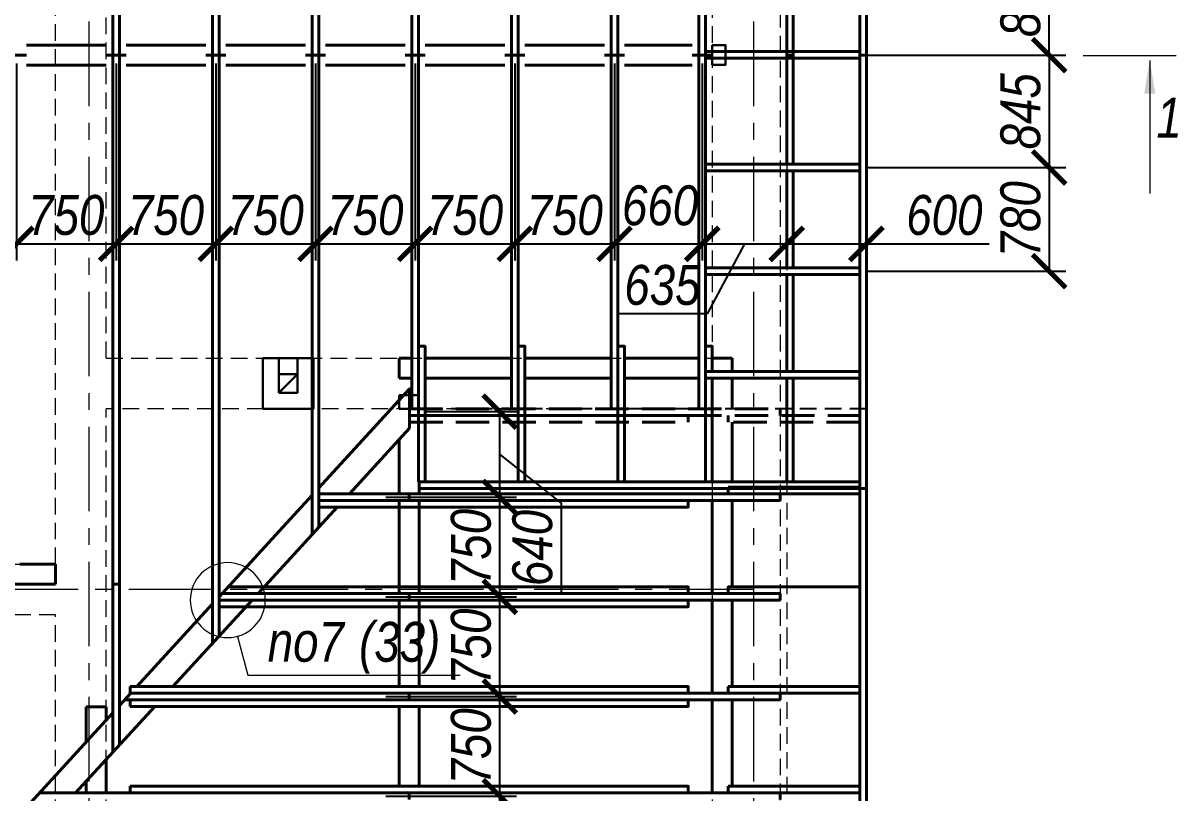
# Model space of a CAD drawing. Header units: millimetres. Extents: x 1582001 to 3303937, y 226471 to 491235.
# Drawn here: x 1766182 to 1774871, y 303317 to 309108 of the extents above; entities that cross this region are included whole.
import ezdxf

# ---------------------------------------------------------------- set-up
doc = ezdxf.new("R2010")
doc.units = ezdxf.units.MM
for name, pattern in [('CENTER', [50.8, 31.75, -6.35, 6.35, -6.35]), ('gost5', [7, 5, -2, 0]), ('HIDDEN', [0.375, 0.25, -0.125])]:
    doc.linetypes.add(name, pattern=pattern)
doc.layers.get('Defpoints').update_dxf_attribs({"color": 255, "lineweight": 30})
for name, color, linetype, lineweight in [('Кровля', 232, 'Continuous', 25), ('Оси', 251, 'CENTER', 9), ('Основная', 250, 'Continuous', 40), ('Перегородки', 202, 'Continuous', 30), ('Пунктир', 253, 'HIDDEN', 18), ('Размеры', 7, 'Continuous', 18), ('Стены', 244, 'Continuous', 30), ('Стены несущие', 7, 'Continuous', 40), ('Утеплитель', 145, 'Continuous', 9)]:
    doc.layers.add(name, color=color, linetype=linetype, lineweight=lineweight)
doc.styles.get("Standard").update_dxf_attribs({"font": 'ARIALNI.TTF', "height": 300})
doc.dimstyles.new('ISO-25', dxfattribs={"dimscale": 100, "dimtxt": 2.5, "dimasz": 2.5, "dimexe": 1.25, "dimexo": 0.625, "dimtad": 1, "dimdec": 0, "dimtxsty": 'Standard', "dimblk": 'ARCHTICK', "dimcen": 2.5, "dimadec": 0, "dimazin": 0, "dimtfac": 1, "dimtdec": 0, "dimtmove": 0, "dimatfit": 3, "dimfxl": 0, "dimarcsym": 0})

# ---------------------------------------------------------------- blocks, each defined once
blk = doc.blocks.new('_ArchTick')
at = {"color": 0, "linetype": 'ByBlock', "const_width": 0.15}
blk.add_lwpolyline([(-0.5, -0.5), (0.5, 0.5)], dxfattribs=at)
blk = doc.blocks.new('*D1686')
at = {"layer": 'Defpoints', "color": 0, "lineweight": -3, "ltscale": 100, "transparency": 16777216}
for p in [(1765382.3, 308867.4), (1766132.3, 308867.4), (1766132.3, 307447.4)]:
    blk.add_point(p, dxfattribs=at)
at = {"layer": 'Размеры', "color": 0, "lineweight": -2, "ltscale": 100, "transparency": 16777216}
for p, q in [((1765382.3, 308804.9), (1765382.3, 307322.4)), ((1766132.3, 308804.9), (1766132.3, 307322.4)), ((1765382.3, 307447.4), (1766132.3, 307447.4))]:
    blk.add_line(p, q, dxfattribs=at)
at = {"layer": 'Размеры', "color": 0, "lineweight": -2, "ltscale": 100, "transparency": 16777216, "xscale": 250, "yscale": 250, "zscale": 250, "rotation": 180}
blk.add_blockref('_ArchTick', (1765382.3, 307447.4), dxfattribs=at)
at = {"layer": 'Размеры', "color": 0, "lineweight": -2, "ltscale": 100, "transparency": 16777216, "xscale": 250, "yscale": 250, "zscale": 250}
blk.add_blockref('_ArchTick', (1766132.3, 307447.4), dxfattribs=at)
at = {"layer": 'Размеры', "color": 0, "ltscale": 100, "transparency": 16777216, "insert": (1765757.3, 307663.1), "char_height": 300, "attachment_point": 5}
blk.add_mtext('750', dxfattribs=at)
blk = doc.blocks.new('*D1687')
at = {"layer": 'Defpoints', "color": 0, "lineweight": -3, "ltscale": 100, "transparency": 16777216}
for p in [(1766132.3, 308867.4), (1766882.3, 308867.4), (1766882.3, 307447.4)]:
    blk.add_point(p, dxfattribs=at)
at = {"layer": 'Размеры', "color": 0, "lineweight": -2, "ltscale": 100, "transparency": 16777216}
for p, q in [((1766132.3, 308804.9), (1766132.3, 307322.4)), ((1766882.3, 308804.9), (1766882.3, 307322.4)), ((1766132.3, 307447.4), (1766882.3, 307447.4))]:
    blk.add_line(p, q, dxfattribs=at)
at = {"layer": 'Размеры', "color": 0, "lineweight": -2, "ltscale": 100, "transparency": 16777216, "xscale": 250, "yscale": 250, "zscale": 250, "rotation": 180}
blk.add_blockref('_ArchTick', (1766132.3, 307447.4), dxfattribs=at)
at = {"layer": 'Размеры', "color": 0, "lineweight": -2, "ltscale": 100, "transparency": 16777216, "xscale": 250, "yscale": 250, "zscale": 250}
blk.add_blockref('_ArchTick', (1766882.3, 307447.4), dxfattribs=at)
at = {"layer": 'Размеры', "color": 0, "ltscale": 100, "transparency": 16777216, "insert": (1766507.3, 307663.1), "char_height": 300, "attachment_point": 5}
blk.add_mtext('750', dxfattribs=at)
blk = doc.blocks.new('*D1688')
at = {"layer": 'Defpoints', "color": 0, "lineweight": -3, "ltscale": 100, "transparency": 16777216}
for p in [(1766882.3, 308867.4), (1767632.3, 308867.4), (1767632.3, 307447.4)]:
    blk.add_point(p, dxfattribs=at)
at = {"layer": 'Размеры', "color": 0, "lineweight": -2, "ltscale": 100, "transparency": 16777216}
for p, q in [((1766882.3, 308804.9), (1766882.3, 307322.4)), ((1767632.3, 308804.9), (1767632.3, 307322.4)), ((1766882.3, 307447.4), (1767632.3, 307447.4))]:
    blk.add_line(p, q, dxfattribs=at)
at = {"layer": 'Размеры', "color": 0, "lineweight": -2, "ltscale": 100, "transparency": 16777216, "xscale": 250, "yscale": 250, "zscale": 250, "rotation": 180}
blk.add_blockref('_ArchTick', (1766882.3, 307447.4), dxfattribs=at)
at = {"layer": 'Размеры', "color": 0, "lineweight": -2, "ltscale": 100, "transparency": 16777216, "xscale": 250, "yscale": 250, "zscale": 250}
blk.add_blockref('_ArchTick', (1767632.3, 307447.4), dxfattribs=at)
at = {"layer": 'Размеры', "color": 0, "ltscale": 100, "transparency": 16777216, "insert": (1767257.3, 307663.1), "char_height": 300, "attachment_point": 5}
blk.add_mtext('750', dxfattribs=at)
blk = doc.blocks.new('*D1689')
at = {"layer": 'Defpoints', "color": 0, "lineweight": -3, "ltscale": 100, "transparency": 16777216}
for p in [(1767632.3, 308867.4), (1768382.3, 308867.4), (1768382.3, 307447.4)]:
    blk.add_point(p, dxfattribs=at)
at = {"layer": 'Размеры', "color": 0, "lineweight": -2, "ltscale": 100, "transparency": 16777216}
for p, q in [((1767632.3, 308804.9), (1767632.3, 307322.4)), ((1768382.3, 308804.9), (1768382.3, 307322.4)), ((1767632.3, 307447.4), (1768382.3, 307447.4))]:
    blk.add_line(p, q, dxfattribs=at)
at = {"layer": 'Размеры', "color": 0, "lineweight": -2, "ltscale": 100, "transparency": 16777216, "xscale": 250, "yscale": 250, "zscale": 250, "rotation": 180}
blk.add_blockref('_ArchTick', (1767632.3, 307447.4), dxfattribs=at)
at = {"layer": 'Размеры', "color": 0, "lineweight": -2, "ltscale": 100, "transparency": 16777216, "xscale": 250, "yscale": 250, "zscale": 250}
blk.add_blockref('_ArchTick', (1768382.3, 307447.4), dxfattribs=at)
at = {"layer": 'Размеры', "color": 0, "ltscale": 100, "transparency": 16777216, "insert": (1768007.3, 307663.1), "char_height": 300, "attachment_point": 5}
blk.add_mtext('750', dxfattribs=at)
blk = doc.blocks.new('*D1690')
at = {"layer": 'Defpoints', "color": 0, "lineweight": -3, "ltscale": 100, "transparency": 16777216}
for p in [(1768382.3, 308867.4), (1769132.3, 308867.4), (1769132.3, 307447.4)]:
    blk.add_point(p, dxfattribs=at)
at = {"layer": 'Размеры', "color": 0, "lineweight": -2, "ltscale": 100, "transparency": 16777216}
for p, q in [((1768382.3, 308804.9), (1768382.3, 307322.4)), ((1769132.3, 308804.9), (1769132.3, 307322.4)), ((1768382.3, 307447.4), (1769132.3, 307447.4))]:
    blk.add_line(p, q, dxfattribs=at)
at = {"layer": 'Размеры', "color": 0, "lineweight": -2, "ltscale": 100, "transparency": 16777216, "xscale": 250, "yscale": 250, "zscale": 250, "rotation": 180}
blk.add_blockref('_ArchTick', (1768382.3, 307447.4), dxfattribs=at)
at = {"layer": 'Размеры', "color": 0, "lineweight": -2, "ltscale": 100, "transparency": 16777216, "xscale": 250, "yscale": 250, "zscale": 250}
blk.add_blockref('_ArchTick', (1769132.3, 307447.4), dxfattribs=at)
at = {"layer": 'Размеры', "color": 0, "ltscale": 100, "transparency": 16777216, "insert": (1768757.3, 307663.1), "char_height": 300, "attachment_point": 5}
blk.add_mtext('750', dxfattribs=at)
blk = doc.blocks.new('*D1691')
at = {"layer": 'Defpoints', "color": 0, "lineweight": -3, "ltscale": 100, "transparency": 16777216}
for p in [(1769132.3, 308867.4), (1769882.3, 308867.4), (1769882.3, 307447.4)]:
    blk.add_point(p, dxfattribs=at)
at = {"layer": 'Размеры', "color": 0, "lineweight": -2, "ltscale": 100, "transparency": 16777216}
for p, q in [((1769132.3, 308804.9), (1769132.3, 307322.4)), ((1769882.3, 308804.9), (1769882.3, 307322.4)), ((1769132.3, 307447.4), (1769882.3, 307447.4))]:
    blk.add_line(p, q, dxfattribs=at)
at = {"layer": 'Размеры', "color": 0, "lineweight": -2, "ltscale": 100, "transparency": 16777216, "xscale": 250, "yscale": 250, "zscale": 250, "rotation": 180}
blk.add_blockref('_ArchTick', (1769132.3, 307447.4), dxfattribs=at)
at = {"layer": 'Размеры', "color": 0, "lineweight": -2, "ltscale": 100, "transparency": 16777216, "xscale": 250, "yscale": 250, "zscale": 250}
blk.add_blockref('_ArchTick', (1769882.3, 307447.4), dxfattribs=at)
at = {"layer": 'Размеры', "color": 0, "ltscale": 100, "transparency": 16777216, "insert": (1769507.3, 307663.1), "char_height": 300, "attachment_point": 5}
blk.add_mtext('750', dxfattribs=at)
blk = doc.blocks.new('*D1692')
at = {"layer": 'Defpoints', "color": 0, "lineweight": -3, "ltscale": 100, "transparency": 16777216}
for p in [(1769882.3, 308867.4), (1770632.3, 308867.4), (1770632.3, 307447.4)]:
    blk.add_point(p, dxfattribs=at)
at = {"layer": 'Размеры', "color": 0, "lineweight": -2, "ltscale": 100, "transparency": 16777216}
for p, q in [((1769882.3, 308804.9), (1769882.3, 307322.4)), ((1770632.3, 308804.9), (1770632.3, 307322.4)), ((1769882.3, 307447.4), (1770632.3, 307447.4))]:
    blk.add_line(p, q, dxfattribs=at)
at = {"layer": 'Размеры', "color": 0, "lineweight": -2, "ltscale": 100, "transparency": 16777216, "xscale": 250, "yscale": 250, "zscale": 250, "rotation": 180}
blk.add_blockref('_ArchTick', (1769882.3, 307447.4), dxfattribs=at)
at = {"layer": 'Размеры', "color": 0, "lineweight": -2, "ltscale": 100, "transparency": 16777216, "xscale": 250, "yscale": 250, "zscale": 250}
blk.add_blockref('_ArchTick', (1770632.3, 307447.4), dxfattribs=at)
at = {"layer": 'Размеры', "color": 0, "ltscale": 100, "transparency": 16777216, "insert": (1770257.3, 307663.1), "char_height": 300, "attachment_point": 5}
blk.add_mtext('750', dxfattribs=at)
blk = doc.blocks.new('*D1693')
at = {"layer": 'Defpoints', "color": 0, "lineweight": -3, "ltscale": 100, "transparency": 16777216}
for p in [(1770632.3, 308867.4), (1771292.3, 308867.4), (1771292.3, 307447.4)]:
    blk.add_point(p, dxfattribs=at)
at = {"layer": 'Размеры', "color": 0, "lineweight": -2, "ltscale": 100, "transparency": 16777216}
for p, q in [((1770632.3, 308804.9), (1770632.3, 307322.4)), ((1771292.3, 308804.9), (1771292.3, 307322.4)), ((1770632.3, 307447.4), (1771292.3, 307447.4))]:
    blk.add_line(p, q, dxfattribs=at)
at = {"layer": 'Размеры', "color": 0, "lineweight": -2, "ltscale": 100, "transparency": 16777216, "xscale": 250, "yscale": 250, "zscale": 250, "rotation": 180}
blk.add_blockref('_ArchTick', (1770632.3, 307447.4), dxfattribs=at)
at = {"layer": 'Размеры', "color": 0, "lineweight": -2, "ltscale": 100, "transparency": 16777216, "xscale": 250, "yscale": 250, "zscale": 250}
blk.add_blockref('_ArchTick', (1771292.3, 307447.4), dxfattribs=at)
at = {"layer": 'Размеры', "color": 0, "ltscale": 100, "transparency": 16777216, "insert": (1770974.9, 307735.3), "char_height": 300, "attachment_point": 5}
blk.add_mtext('660', dxfattribs=at)
blk = doc.blocks.new('*D1705')
at = {"layer": 'Defpoints', "color": 0, "lineweight": -3, "ltscale": 100, "transparency": 16777216}
for p in [(1768847.8, 303292.4), (1769768.7, 303292.4), (1768847.8, 302542.4)]:
    blk.add_point(p, dxfattribs=at)
at = {"layer": 'Размеры', "color": 0, "lineweight": -2, "ltscale": 100, "transparency": 16777216}
for p, q in [((1768910.3, 303292.4), (1769893.7, 303292.4)), ((1769768.7, 302542.4), (1769768.7, 303292.4)), ((1768910.3, 302542.4), (1769893.7, 302542.4))]:
    blk.add_line(p, q, dxfattribs=at)
at = {"layer": 'Размеры', "color": 0, "lineweight": -2, "ltscale": 100, "transparency": 16777216, "xscale": 250, "yscale": 250, "zscale": 250}
for p, rotation in [((1769768.7, 303292.4), 90), ((1769768.7, 302542.4), 270)]:
    blk.add_blockref('_ArchTick', p, dxfattribs=dict(at, rotation=rotation))
at = {"layer": 'Размеры', "color": 0, "ltscale": 100, "transparency": 16777216, "insert": (1769553, 302917.4), "char_height": 300, "attachment_point": 5, "rotation": 90}
blk.add_mtext('750', dxfattribs=at)
blk = doc.blocks.new('*D1706')
at = {"layer": 'Defpoints', "color": 0, "lineweight": -3, "ltscale": 100, "transparency": 16777216}
for p in [(1768847.8, 304042.4), (1769768.7, 304042.4), (1768847.8, 303292.4)]:
    blk.add_point(p, dxfattribs=at)
at = {"layer": 'Размеры', "color": 0, "lineweight": -2, "ltscale": 100, "transparency": 16777216}
for p, q in [((1768910.3, 304042.4), (1769893.7, 304042.4)), ((1769768.7, 303292.4), (1769768.7, 304042.4)), ((1768910.3, 303292.4), (1769893.7, 303292.4))]:
    blk.add_line(p, q, dxfattribs=at)
at = {"layer": 'Размеры', "color": 0, "lineweight": -2, "ltscale": 100, "transparency": 16777216, "xscale": 250, "yscale": 250, "zscale": 250}
for p, rotation in [((1769768.7, 304042.4), 90), ((1769768.7, 303292.4), 270)]:
    blk.add_blockref('_ArchTick', p, dxfattribs=dict(at, rotation=rotation))
at = {"layer": 'Размеры', "color": 0, "ltscale": 100, "transparency": 16777216, "insert": (1769553, 303667.4), "char_height": 300, "attachment_point": 5, "rotation": 90}
blk.add_mtext('750', dxfattribs=at)
blk = doc.blocks.new('*D1707')
at = {"layer": 'Defpoints', "color": 0, "lineweight": -3, "ltscale": 100, "transparency": 16777216}
for p in [(1768847.8, 304792.4), (1769768.7, 304792.4), (1768847.8, 304042.4)]:
    blk.add_point(p, dxfattribs=at)
at = {"layer": 'Размеры', "color": 0, "lineweight": -2, "ltscale": 100, "transparency": 16777216}
for p, q in [((1768910.3, 304792.4), (1769893.7, 304792.4)), ((1769768.7, 304042.4), (1769768.7, 304792.4)), ((1768910.3, 304042.4), (1769893.7, 304042.4))]:
    blk.add_line(p, q, dxfattribs=at)
at = {"layer": 'Размеры', "color": 0, "lineweight": -2, "ltscale": 100, "transparency": 16777216, "xscale": 250, "yscale": 250, "zscale": 250}
for p, rotation in [((1769768.7, 304792.4), 90), ((1769768.7, 304042.4), 270)]:
    blk.add_blockref('_ArchTick', p, dxfattribs=dict(at, rotation=rotation))
at = {"layer": 'Размеры', "color": 0, "ltscale": 100, "transparency": 16777216, "insert": (1769553, 304417.4), "char_height": 300, "attachment_point": 5, "rotation": 90}
blk.add_mtext('750', dxfattribs=at)
blk = doc.blocks.new('*D1708')
at = {"layer": 'Defpoints', "color": 0, "lineweight": -3, "ltscale": 100, "transparency": 16777216}
for p in [(1768847.8, 305542.4), (1769768.7, 305542.4), (1768847.8, 304792.4)]:
    blk.add_point(p, dxfattribs=at)
at = {"layer": 'Размеры', "color": 0, "lineweight": -2, "ltscale": 100, "transparency": 16777216}
for p, q in [((1768910.3, 305542.4), (1769893.7, 305542.4)), ((1769768.7, 304792.4), (1769768.7, 305542.4)), ((1768910.3, 304792.4), (1769893.7, 304792.4))]:
    blk.add_line(p, q, dxfattribs=at)
at = {"layer": 'Размеры', "color": 0, "lineweight": -2, "ltscale": 100, "transparency": 16777216, "xscale": 250, "yscale": 250, "zscale": 250}
for p, rotation in [((1769768.7, 305542.4), 90), ((1769768.7, 304792.4), 270)]:
    blk.add_blockref('_ArchTick', p, dxfattribs=dict(at, rotation=rotation))
at = {"layer": 'Размеры', "color": 0, "ltscale": 100, "transparency": 16777216, "insert": (1769553, 305167.4), "char_height": 300, "attachment_point": 5, "rotation": 90}
blk.add_mtext('750', dxfattribs=at)
blk = doc.blocks.new('*D1709')
at = {"layer": 'Defpoints', "color": 0, "lineweight": -3, "ltscale": 100, "transparency": 16777216}
for p in [(1769157.3, 306185.3), (1769768.7, 306185.3), (1768847.8, 305542.4)]:
    blk.add_point(p, dxfattribs=at)
at = {"layer": 'Размеры', "color": 0, "lineweight": -2, "ltscale": 100, "transparency": 16777216}
for p, q in [((1769219.8, 306185.3), (1769893.7, 306185.3)), ((1769768.7, 305542.4), (1769768.7, 306185.3)), ((1769768.7, 305863.9), (1770231.3, 305496.1)), ((1768910.3, 305542.4), (1769893.7, 305542.4)), ((1770231.3, 305496.1), (1770231.3, 304823))]:
    blk.add_line(p, q, dxfattribs=at)
at = {"layer": 'Размеры', "color": 0, "lineweight": -2, "ltscale": 100, "transparency": 16777216, "xscale": 250, "yscale": 250, "zscale": 250}
for p, rotation in [((1769768.7, 306185.3), 90), ((1769768.7, 305542.4), 270)]:
    blk.add_blockref('_ArchTick', p, dxfattribs=dict(at, rotation=rotation))
at = {"layer": 'Размеры', "color": 0, "ltscale": 100, "transparency": 16777216, "insert": (1770015.6, 305159.5), "char_height": 300, "attachment_point": 5, "rotation": 90}
blk.add_mtext('640', dxfattribs=at)
blk = doc.blocks.new('*D1716')
at = {"layer": 'Defpoints', "color": 0, "lineweight": -3, "ltscale": 100, "transparency": 16777216}
for p in [(1771292.3, 307932.1), (1771927.3, 307932.1), (1771927.3, 307447.4)]:
    blk.add_point(p, dxfattribs=at)
at = {"layer": 'Размеры', "color": 0, "lineweight": -2, "ltscale": 100, "transparency": 16777216}
for p, q in [((1771292.3, 307869.6), (1771292.3, 307322.4)), ((1771927.3, 307869.6), (1771927.3, 307322.4)), ((1771292.3, 307447.4), (1771927.3, 307447.4)), ((1771609.8, 307447.4), (1771329.8, 306921.2)), ((1771329.8, 306921.2), (1770654.6, 306921.2))]:
    blk.add_line(p, q, dxfattribs=at)
at = {"layer": 'Размеры', "color": 0, "lineweight": -2, "ltscale": 100, "transparency": 16777216, "xscale": 250, "yscale": 250, "zscale": 250, "rotation": 180}
blk.add_blockref('_ArchTick', (1771292.3, 307447.4), dxfattribs=at)
at = {"layer": 'Размеры', "color": 0, "lineweight": -2, "ltscale": 100, "transparency": 16777216, "xscale": 250, "yscale": 250, "zscale": 250}
blk.add_blockref('_ArchTick', (1771927.3, 307447.4), dxfattribs=at)
at = {"layer": 'Размеры', "color": 0, "ltscale": 100, "transparency": 16777216, "insert": (1770992.2, 307136.8), "char_height": 300, "attachment_point": 5}
blk.add_mtext('635', dxfattribs=at)
blk = doc.blocks.new('*D1717')
at = {"layer": 'Defpoints', "color": 0, "lineweight": -3, "ltscale": 100, "transparency": 16777216}
for p in [(1771927.3, 307762.4), (1772527.3, 307762.4), (1772527.3, 307447.4)]:
    blk.add_point(p, dxfattribs=at)
at = {"layer": 'Размеры', "color": 0, "lineweight": -2, "ltscale": 100, "transparency": 16777216}
for p, q in [((1771927.3, 307699.9), (1771927.3, 307322.4)), ((1772527.3, 307699.9), (1772527.3, 307322.4)), ((1771927.3, 307447.4), (1772527.3, 307447.4)), ((1772527.3, 307447.4), (1773450.4, 307447.4))]:
    blk.add_line(p, q, dxfattribs=at)
at = {"layer": 'Размеры', "color": 0, "lineweight": -2, "ltscale": 100, "transparency": 16777216, "xscale": 250, "yscale": 250, "zscale": 250, "rotation": 180}
blk.add_blockref('_ArchTick', (1771927.3, 307447.4), dxfattribs=at)
at = {"layer": 'Размеры', "color": 0, "lineweight": -2, "ltscale": 100, "transparency": 16777216, "xscale": 250, "yscale": 250, "zscale": 250}
blk.add_blockref('_ArchTick', (1772527.3, 307447.4), dxfattribs=at)
at = {"layer": 'Размеры', "color": 0, "ltscale": 100, "transparency": 16777216, "insert": (1773113.9, 307663.1), "char_height": 300, "attachment_point": 5}
blk.add_mtext('600', dxfattribs=at)
blk = doc.blocks.new('*D1720')
at = {"layer": 'Defpoints', "color": 0, "lineweight": -3, "ltscale": 100, "transparency": 16777216}
for p in [(1772477.3, 309712.4), (1773902.9, 309712.4), (1772477.3, 308867.4)]:
    blk.add_point(p, dxfattribs=at)
at = {"layer": 'Размеры', "color": 0, "lineweight": -2, "ltscale": 100, "transparency": 16777216}
for p, q in [((1772539.8, 309712.4), (1774027.9, 309712.4)), ((1773902.9, 308867.4), (1773902.9, 309712.4)), ((1772539.8, 308867.4), (1774027.9, 308867.4))]:
    blk.add_line(p, q, dxfattribs=at)
at = {"layer": 'Размеры', "color": 0, "lineweight": -2, "ltscale": 100, "transparency": 16777216, "xscale": 250, "yscale": 250, "zscale": 250}
for p, rotation in [((1773902.9, 309712.4), 90), ((1773902.9, 308867.4), 270)]:
    blk.add_blockref('_ArchTick', p, dxfattribs=dict(at, rotation=rotation))
at = {"layer": 'Размеры', "color": 0, "ltscale": 100, "transparency": 16777216, "insert": (1773687.3, 309289.9), "char_height": 300, "attachment_point": 5, "rotation": 90}
blk.add_mtext('845', dxfattribs=at)
blk = doc.blocks.new('*D1723')
at = {"layer": 'Defpoints', "color": 0, "lineweight": -3, "ltscale": 100, "transparency": 16777216}
for p in [(1772477.3, 308867.4), (1772477.3, 308022.4), (1773902.9, 308022.4)]:
    blk.add_point(p, dxfattribs=at)
at = {"layer": 'Размеры', "color": 0, "lineweight": -2, "ltscale": 100, "transparency": 16777216}
for p, q in [((1772539.8, 308867.4), (1774027.9, 308867.4)), ((1773902.9, 308867.4), (1773902.9, 308022.4)), ((1772539.8, 308022.4), (1774027.9, 308022.4))]:
    blk.add_line(p, q, dxfattribs=at)
at = {"layer": 'Размеры', "color": 0, "lineweight": -2, "ltscale": 100, "transparency": 16777216, "xscale": 250, "yscale": 250, "zscale": 250}
for p, rotation in [((1773902.9, 308867.4), 90), ((1773902.9, 308022.4), 270)]:
    blk.add_blockref('_ArchTick', p, dxfattribs=dict(at, rotation=rotation))
at = {"layer": 'Размеры', "color": 0, "ltscale": 100, "transparency": 16777216, "insert": (1773687.3, 308444.9), "char_height": 300, "attachment_point": 5, "rotation": 90}
blk.add_mtext('845', dxfattribs=at)
blk = doc.blocks.new('*D1724')
at = {"layer": 'Defpoints', "color": 0, "lineweight": -3, "ltscale": 100, "transparency": 16777216}
for p in [(1772477.3, 308022.4), (1772477.3, 307242.4), (1773902.9, 307242.4)]:
    blk.add_point(p, dxfattribs=at)
at = {"layer": 'Размеры', "color": 0, "lineweight": -2, "ltscale": 100, "transparency": 16777216}
for p, q in [((1772539.8, 308022.4), (1774027.9, 308022.4)), ((1773902.9, 308022.4), (1773902.9, 307242.4)), ((1772539.8, 307242.4), (1774027.9, 307242.4))]:
    blk.add_line(p, q, dxfattribs=at)
at = {"layer": 'Размеры', "color": 0, "lineweight": -2, "ltscale": 100, "transparency": 16777216, "xscale": 250, "yscale": 250, "zscale": 250}
for p, rotation in [((1773902.9, 308022.4), 90), ((1773902.9, 307242.4), 270)]:
    blk.add_blockref('_ArchTick', p, dxfattribs=dict(at, rotation=rotation))
at = {"layer": 'Размеры', "color": 0, "ltscale": 100, "transparency": 16777216, "insert": (1773687.3, 307632.4), "char_height": 300, "attachment_point": 5, "rotation": 90}
blk.add_mtext('780', dxfattribs=at)

msp = doc.modelspace()

# ---------------------------------------------------------------- linework, layer by layer
at = {"layer": 'Кровля'}
msp.add_line((1772527.3, 305307.4), (1772527.3, 308867.4), dxfattribs=at)
at = {"layer": 'Кровля', "linetype": 'HIDDEN', "ltscale": 500}
msp.add_line((1772527.3, 306207.4), (1769087.3, 306207.4), dxfattribs=at)
at = {"layer": 'Оси', "ltscale": 20}
for p, q in [((1766677.3, 317247.4), (1766677.3, 295441.3)), ((1771677.3, 317247.4), (1771677.3, 295441.3)), ((1771677.3, 307447.4), (1752807.3, 307447.4)), ((1771677.3, 304847.4), (1752807.3, 304847.4))]:
    msp.add_line(p, q, dxfattribs=at)
at = {"layer": 'Основная', "ltscale": 2.5}
for p, q in [((1766207.3, 308942.4), (1766807.3, 308942.4)), ((1766957.3, 308942.4), (1767557.3, 308942.4)), ((1767707.3, 308942.4), (1768307.3, 308942.4)), ((1768457.3, 308942.4), (1769057.3, 308942.4)), ((1769207.3, 308942.4), (1769807.3, 308942.4)), ((1769957.3, 308942.4), (1770557.3, 308942.4)), ((1770707.3, 308942.4), (1771217.3, 308942.4)), ((1766207.3, 308792.4), (1766807.3, 308792.4)), ((1766957.3, 308792.4), (1767557.3, 308792.4)), ((1767707.3, 308792.4), (1768307.3, 308792.4)), ((1768457.3, 308792.4), (1769057.3, 308792.4)), ((1769207.3, 308792.4), (1769807.3, 308792.4)), ((1769957.3, 308792.4), (1770557.3, 308792.4)), ((1770707.3, 308792.4), (1771217.3, 308792.4)), ((1771877.3, 306207.4), (1771877.3, 306157.4)), ((1772527.3, 306157.4), (1772527.3, 306107.4)), ((1772527.3, 306157.4), (1772527.3, 306107.4)), ((1772527.3, 306157.4), (1772527.3, 306107.4)), ((1769087.3, 305567.4), (1769087.3, 305517.4)), ((1769087.3, 304817.4), (1769087.3, 304767.4)), ((1771187.3, 304067.4), (1771187.3, 304117.4)), ((1769087.3, 304067.4), (1769087.3, 304017.4)), ((1771187.3, 304017.4), (1771187.3, 303967.4)), ((1769087.3, 303317.4), (1769087.3, 303267.4)), ((1771187.3, 303317.4), (1771187.3, 303367.4))]:
    msp.add_line(p, q, dxfattribs=at)
for points in [[(1765559.3, 318287.4), (1772527.3, 318287.4), (1772527.3, 298307.4), (1758237.3, 298307.4), (1758237.3, 312177.4), (1772527.3, 312177.4), (1772527.3, 305607.4), (1769162.3, 305607.4)], [(1768407.3, 305467.4), (1771187.3, 305467.4), (1771187.3, 305517.4), (1768407.3, 305517.4)], [(1767725.3, 304867.4), (1771187.3, 304867.4), (1771187.3, 304817.4), (1767679.5, 304817.4)], [(1771487.2, 304817.4), (1771487.2, 304867.4), (1772477.3, 304867.4), (1772477.3, 304817.4)], [(1767657.3, 304717.4), (1771187.3, 304717.4), (1771187.3, 304767.4), (1767657.3, 304767.4)]]:
    msp.add_lwpolyline(points, dxfattribs=at)
for points in [[(1771487.2, 305617.4), (1772477.3, 305617.4), (1772477.3, 305567.4), (1771487.2, 305567.4)], [(1766987.3, 304117.4), (1771187.3, 304117.4), (1771187.3, 304067.4), (1766987.3, 304067.4)], [(1771487.2, 304117.4), (1772477.3, 304117.4), (1772477.3, 304067.4), (1771487.2, 304067.4)], [(1766987.3, 303967.4), (1771187.3, 303967.4), (1771187.3, 304017.4), (1766987.3, 304017.4)], [(1766987.3, 303367.4), (1771187.3, 303367.4), (1771187.3, 303317.4), (1766987.3, 303317.4)], [(1771487.2, 303367.4), (1772477.3, 303367.4), (1772477.3, 303317.4), (1771487.2, 303317.4)]]:
    msp.add_lwpolyline(points, close=True, dxfattribs=at)
at = {"layer": 'Перегородки'}
for p, q in [((1768107.3, 306467.4), (1768107.3, 306587.4)), ((1768247.3, 306467.4), (1768247.3, 306587.4)), ((1768247.3, 306467.4), (1768107.3, 306327.4)), ((1768107.3, 306467.4), (1768247.3, 306467.4)), ((1768107.3, 306327.4), (1768107.3, 306467.4)), ((1768247.3, 306467.4), (1768247.3, 306327.4)), ((1768247.3, 306327.4), (1768107.3, 306327.4))]:
    msp.add_line(p, q, dxfattribs=at)
msp.add_lwpolyline([(1767987.3, 306207.4), (1768367.3, 306207.4), (1768367.3, 306587.4), (1767987.3, 306587.4)], close=True, dxfattribs=at)
at = {"layer": 'Пунктир', "ltscale": 500}
for p, q in [((1766427.3, 305037.4), (1766427.3, 311147.4)), ((1766807.3, 306587.4), (1766807.3, 311147.4)), ((1766807.3, 306587.4), (1771367.3, 306587.4)), ((1771367.3, 306207.7), (1766807.3, 306207.7)), ((1766807.3, 301267.4), (1766807.3, 306207.7)), ((1756927.3, 305037.4), (1766427.3, 305037.4)), ((1766427.3, 304657.7), (1756927.3, 304657.7)), ((1766427.3, 301267.4), (1766427.3, 304657.7))]:
    msp.add_line(p, q, dxfattribs=at)
for points in [[(1758887.3, 314637.4), (1764857.3, 314637.4), (1764857.3, 313347.4), (1766297.3, 313347.4), (1766297.3, 317637.4), (1771877.3, 317637.4), (1771877.3, 298957.4), (1766297.3, 298957.4), (1766297.3, 300757.4), (1756417.3, 300757.4), (1756417.3, 307647.4), (1758887.3, 307647.4), (1758887.3, 314637.4)], [(1771367.3, 311147.4), (1771367.3, 306587.4)], [(1771367.3, 306207.7), (1771367.3, 304067.4)], [(1771367.3, 304017.4), (1771367.3, 299467.4), (1766807.3, 299467.4), (1766807.3, 301267.4), (1756927.3, 301267.4), (1756927.3, 304657.7)]]:
    msp.add_lwpolyline(points, dxfattribs=at)
at = {"layer": 'Размеры', "linetype": 'Continuous', "ltscale": 100}
for p, q in [((1774858.8, 308861.8), (1774158.8, 308861.8)), ((1774658.8, 308826.8), (1774658.8, 307826.8))]:
    msp.add_line(p, q, dxfattribs=at)
at = {"layer": 'Размеры', "ltscale": 100}
for p, q in [((1767795, 304495), (1767872.9, 304204.2)), ((1767872.9, 304204.2), (1769471, 304204.2))]:
    msp.add_line(p, q, dxfattribs=at)
for start, end in [(0, 180), (180, 0)]:
    msp.add_arc((1767722, 304767.4), 282, start, end, dxfattribs=at)
at = {"layer": 'Размеры', "linetype": 'Continuous', "ltscale": 100}
msp.add_solid([(1774658.8, 308826.8), (1774700.7, 308576.5), (1774616.9, 308576.5)], dxfattribs=at)
at = {"layer": 'Стены', "color": 6, "ltscale": 100}
for points in [[(1771367.3, 308942.4), (1771468.2, 308942.4), (1771468.2, 308795.1), (1771367.3, 308795.1)], [(1769012.3, 306207.7), (1769012.3, 306308.6), (1769159.6, 306308.6), (1769159.6, 306207.7)]]:
    msp.add_lwpolyline(points, close=True, dxfattribs=at)
at = {"layer": 'Стены несущие', "ltscale": 100}
for p, q in [((1766857.3, 303622.9), (1766857.3, 311527.4)), ((1766907.3, 303677.5), (1766907.3, 311527.4)), ((1767607.3, 304442.3), (1767607.3, 311527.4)), ((1767657.3, 304496.9), (1767657.3, 311527.4)), ((1768357.3, 305261.7), (1768357.3, 311527.4)), ((1768407.3, 305316.3), (1768407.3, 311527.4)), ((1769107.3, 306207.4), (1769107.3, 311527.4)), ((1769157.3, 306207.4), (1769157.3, 311527.4)), ((1769857.3, 306207.4), (1769857.3, 311527.4)), ((1769907.3, 306207.4), (1769907.3, 311527.4)), ((1770607.3, 306207.4), (1770607.3, 311527.4)), ((1770657.3, 306207.4), (1770657.3, 311527.4)), ((1771267.3, 306207.4), (1771267.3, 311527.4)), ((1771317.3, 306207.4), (1771317.3, 311527.4)), ((1766057.3, 308867.4), (1766207.3, 308867.4)), ((1766807.3, 308867.4), (1766957.3, 308867.4)), ((1767557.3, 308867.4), (1767707.3, 308867.4)), ((1768307.3, 308867.4), (1768457.3, 308867.4)), ((1769057.3, 308867.4), (1769207.3, 308867.4)), ((1769807.3, 308867.4), (1769957.3, 308867.4)), ((1770557.3, 308867.4), (1770707.3, 308867.4)), ((1771217.3, 308867.4), (1771367.3, 308867.4)), ((1771927.3, 308867.4), (1771977.3, 308867.4)), ((1772477.3, 308867.4), (1772527.3, 308867.4)), ((1768407.3, 305612.6), (1769089.2, 306357.6)), ((1769089.2, 306357.6), (1769107.3, 306357.5)), ((1769089.2, 306357.6), (1769089.2, 306061.3)), ((1769157.3, 306357.4), (1769162.3, 306357.4)), ((1768637.1, 305567.4), (1769089.2, 306061.3)), ((1769012.3, 305977.3), (1769012.3, 305567.4)), ((1769162.3, 305657.4), (1769162.3, 305567.4)), ((1768082.3, 305257.4), (1768357.3, 305557.9)), ((1768407.3, 305567.4), (1771877.3, 305567.4)), ((1768407.3, 305517.4), (1771877.3, 305517.4)), ((1769012.3, 305567.4), (1769012.3, 305567.4)), ((1769012.3, 305517.4), (1769012.3, 304817.4)), ((1769012.3, 305517.4), (1769012.3, 305517.4)), ((1769162.3, 305567.4), (1769162.3, 305567.4)), ((1769162.3, 305517.4), (1769162.3, 304817.4)), ((1769162.3, 305517.4), (1769162.3, 305517.4)), ((1771877.3, 305567.4), (1771877.3, 305517.4)), ((1767950.7, 304817.4), (1768545.6, 305467.4)), ((1767657.3, 304793.1), (1768082.3, 305257.4)), ((1766857.3, 304887.4), (1766907.3, 304887.4)), ((1767679.6, 304817.4), (1771877.3, 304817.4)), ((1769012.3, 304817.4), (1769012.3, 304817.4)), ((1769162.3, 304817.4), (1769162.3, 304817.4)), ((1771877.3, 304817.4), (1771877.3, 304767.4)), ((1767038.9, 304117.4), (1767607.3, 304738.5)), ((1767310, 304117.4), (1767904.9, 304767.4)), ((1767657.3, 304767.4), (1771877.3, 304767.4)), ((1769012.3, 304767.4), (1769012.3, 304117.4)), ((1769012.3, 304767.4), (1769012.3, 304767.4)), ((1769162.3, 304767.4), (1769162.3, 304117.4)), ((1769162.3, 304767.4), (1769162.3, 304767.4)), ((1766907.3, 303973.7), (1766993.1, 304067.4)), ((1766947.3, 304017.4), (1771877.3, 304017.4)), ((1766993.1, 304067.4), (1771877.3, 304067.4)), ((1769012.3, 304067.4), (1769012.3, 304067.4)), ((1769012.3, 304017.4), (1769012.3, 304017.4)), ((1769162.3, 304067.4), (1769162.3, 304067.4)), ((1769162.3, 304017.4), (1769162.3, 304017.4)), ((1771877.3, 304067.4), (1771877.3, 304017.4)), ((1766577.8, 303317.4), (1767172.7, 303967.4)), ((1769012.3, 303967.4), (1769012.3, 303367.4)), ((1769162.3, 303967.4), (1769162.3, 303367.4)), ((1765357.3, 302280.2), (1766857.3, 303919.1)), ((1766306.6, 303317.4), (1771877.3, 303317.4)), ((1769012.3, 303317.4), (1769012.3, 303317.4)), ((1769012.3, 303317.4), (1769012.3, 303317.4)), ((1769162.3, 303317.4), (1769162.3, 303317.4)), ((1769162.3, 303317.4), (1769162.3, 303317.4)), ((1771877.3, 303317.4), (1771877.3, 303267.4))]:
    msp.add_line(p, q, dxfattribs=at)
at = {"layer": 'Стены несущие', "color": 5, "ltscale": 100}
for p, q in [((1769012.3, 306587.4), (1769107.3, 306587.4)), ((1769012.3, 306437.4), (1769012.3, 306587.4)), ((1769207.3, 306587.4), (1769857.3, 306587.4)), ((1769957.3, 306587.4), (1770607.3, 306587.4)), ((1770707.3, 306587.4), (1771267.3, 306587.4)), ((1771367.3, 306587.4), (1771517.3, 306587.4)), ((1771367.3, 306587.4), (1771367.3, 306487.4)), ((1771517.3, 306487.4), (1771517.3, 306587.4)), ((1769012.3, 306437.4), (1769107.3, 306437.4)), ((1769207.3, 306437.4), (1769857.3, 306437.4)), ((1769957.3, 306437.4), (1770607.3, 306437.4)), ((1770707.3, 306437.4), (1771267.3, 306437.4)), ((1771317.3, 306437.4), (1771367.3, 306437.4)), ((1771367.3, 306207.4), (1771367.3, 306437.4)), ((1771517.3, 306207.4), (1771517.3, 306437.4)), ((1771367.3, 305657.4), (1771367.3, 306157.4)), ((1771517.3, 305657.4), (1771517.3, 306107.4)), ((1771367.3, 304817.4), (1771367.3, 305517.4)), ((1771517.3, 304867.4), (1771517.3, 305517.4)), ((1766157.3, 305037.4), (1766427.3, 305037.4)), ((1766427.3, 304887.4), (1766427.3, 305037.4)), ((1760792.3, 304887.4), (1766427.3, 304887.4)), ((1771367.3, 304067.4), (1771367.3, 304767.4)), ((1771517.3, 304117.4), (1771517.3, 304767.4)), ((1771367.3, 303317.4), (1771367.3, 304017.4)), ((1771517.3, 303367.4), (1771517.3, 304017.4)), ((1766657.3, 303700.6), (1766657.3, 303964.5)), ((1766657.3, 303964.5), (1766807.3, 303964.5)), ((1766807.3, 303864.5), (1766807.3, 303964.5)), ((1766807.3, 303317.4), (1766807.3, 303568.2)), ((1766657.3, 303317.4), (1766657.3, 303404.3))]:
    msp.add_line(p, q, dxfattribs=at)
at = {"layer": 'Стены несущие', "linetype": 'gost5', "ltscale": 50}
for p, q in [((1769087.3, 306207.4), (1771877.3, 306207.4)), ((1769087.3, 306157.4), (1772477.3, 306157.4)), ((1771487.2, 306157.4), (1771487.2, 306107.4)), ((1772477.3, 306107.4), (1771487.2, 306107.4))]:
    msp.add_line(p, q, dxfattribs=at)
at = {"layer": 'Стены несущие', "ltscale": 100}
for points in [[(1769162.3, 305657.4), (1772477.3, 305657.4), (1772477.3, 312127.4), (1758287.3, 312127.4), (1758287.3, 298357.4), (1772477.3, 298357.4), (1772477.3, 318237.4), (1764502.3, 318237.4)], [(1771927.3, 308047.4), (1771927.3, 309687.4)], [(1771977.3, 309687.4), (1771977.3, 308047.4)], [(1771927.3, 307267.4), (1771927.3, 307997.4)], [(1771977.3, 307997.4), (1771977.3, 307267.4)], [(1771927.3, 306487.4), (1771927.3, 307217.4)], [(1771977.3, 307217.4), (1771977.3, 306487.4)], [(1771367.3, 306487.4), (1771367.3, 306677.1), (1771317.3, 306677.1), (1771317.3, 305657.4), (1771367.3, 305657.4), (1771367.3, 306437.4)], [(1771977.3, 306437.4), (1771977.3, 305657.4), (1771927.3, 305657.4), (1771927.3, 306437.4)]]:
    msp.add_lwpolyline(points, dxfattribs=at)
for points in [[(1771317.3, 308894.3), (1772477.3, 308894.3), (1772477.3, 308844.3), (1771317.3, 308844.3)], [(1771317.3, 308047.4), (1772477.3, 308047.4), (1772477.3, 307997.4), (1771317.3, 307997.4)], [(1771317.3, 307267.4), (1772477.3, 307267.4), (1772477.3, 307217.4), (1771317.3, 307217.4)], [(1769157.3, 305657.4), (1769207.3, 305657.4), (1769207.3, 306677.1), (1769157.3, 306677.1)], [(1769907.3, 305657.4), (1769957.3, 305657.4), (1769957.3, 306677.1), (1769907.3, 306677.1)], [(1770657.3, 305657.4), (1770707.3, 305657.4), (1770707.3, 306677.1), (1770657.3, 306677.1)], [(1771317.3, 306487.4), (1772477.3, 306487.4), (1772477.3, 306437.4), (1771317.3, 306437.4)]]:
    msp.add_lwpolyline(points, close=True, dxfattribs=at)
at = {"layer": 'Стены несущие', "linetype": 'gost5', "ltscale": 50}
msp.add_lwpolyline([(1769089.2, 306107.3), (1771187.3, 306107.3), (1771187.3, 306157.4), (1769089.2, 306157.4)], dxfattribs=at)
at = {"layer": 'Утеплитель', "linetype": 'HIDDEN', "ltscale": 500}
msp.add_lwpolyline([(1758837.3, 314687.4), (1764907.3, 314687.4), (1764907.3, 313397.4), (1766247.3, 313397.4), (1766247.3, 317687.4), (1771927.3, 317687.4), (1771927.3, 298907.4), (1766247.3, 298907.4), (1766247.3, 300707.4), (1756367.3, 300707.4), (1756367.3, 307697.4), (1758837.3, 307697.4), (1758837.3, 314687.4)], dxfattribs=at)

# ---------------------------------------------------------------- texts
at = {"layer": 'Размеры', "linetype": 'Continuous', "ltscale": 100}
msp.add_text('1', height=300, dxfattribs=at).set_placement((1774708.8, 308246.8))
at = {"layer": 'Размеры', "ltscale": 100}
for s, p in [('(33)', (1768710, 304304.2)), ('по7', (1768022.9, 304304.2))]:
    msp.add_text(s, height=300, dxfattribs=at).set_placement(p)

# ---------------------------------------------------------------- dimensions: what is measured, and where the dimension line sits
for base, p1, p2, override, picture, middle in [((1773902.9, 309712.4), (1772477.3, 308867.4), (1772477.3, 309712.4), {"dimscale": 100, "dimlfac": 1, "dimtxsty": 'Standard', "dimblk1": 'ArchTick', "dimblk2": 'ArchTick', "dimsah": 1, "dimtmove": 0, "dimtolj": 0}, '*D1720', (1773687.3, 309289.9)), ((1773902.9, 308022.4), (1772477.3, 308867.4), (1772477.3, 308022.4), {"dimscale": 100, "dimlfac": 1, "dimtxsty": 'Standard', "dimblk1": 'ArchTick', "dimblk2": 'ArchTick', "dimsah": 1, "dimtmove": 0, "dimtolj": 0}, '*D1723', (1773687.3, 308444.9)), ((1773902.9, 307242.4), (1772477.3, 308022.4), (1772477.3, 307242.4), {"dimscale": 100, "dimlfac": 1, "dimtxsty": 'Standard', "dimblk1": 'ArchTick', "dimblk2": 'ArchTick', "dimsah": 1, "dimtmove": 0, "dimtolj": 0}, '*D1724', (1773687.3, 307632.4)), ((1769768.7, 305542.4), (1768847.8, 304792.4), (1768847.8, 305542.4), {"dimscale": 100, "dimlfac": 1, "dimtxsty": 'Standard', "dimblk1": 'ArchTick', "dimblk2": 'ArchTick', "dimsah": 1, "dimtmove": 0, "dimtolj": 0}, '*D1708', (1769553, 305167.4)), ((1769768.7, 304792.4), (1768847.8, 304042.4), (1768847.8, 304792.4), {"dimscale": 100, "dimlfac": 1, "dimtxsty": 'Standard', "dimblk1": 'ArchTick', "dimblk2": 'ArchTick', "dimsah": 1, "dimtmove": 0, "dimtolj": 0}, '*D1707', (1769553, 304417.4)), ((1769768.7, 304042.4), (1768847.8, 303292.4), (1768847.8, 304042.4), {"dimscale": 100}, '*D1706', (1769553, 303667.4)), ((1769768.7, 303292.4), (1768847.8, 302542.4), (1768847.8, 303292.4), {"dimscale": 100, "dimlfac": 1, "dimtxsty": 'Standard', "dimblk1": 'ArchTick', "dimblk2": 'ArchTick', "dimsah": 1, "dimtmove": 0, "dimtolj": 0}, '*D1705', (1769553, 302917.4))]:
    dim = msp.add_linear_dim(base=base, p1=p1, p2=p2, angle=90, dimstyle='ISO-25', override=override, dxfattribs=at)
    dim.commit()
    dim.dimension.update_dxf_attribs({"geometry": picture, "text_midpoint": middle})
for base, p1, p2, override, picture, middle in [((1766132.3, 307447.4), (1765382.3, 308867.4), (1766132.3, 308867.4), {"dimscale": 100, "dimlfac": 1, "dimtxsty": 'Standard', "dimblk1": 'ArchTick', "dimblk2": 'ArchTick', "dimsah": 1, "dimtmove": 0, "dimtolj": 0}, '*D1686', (1765757.3, 307663.1)), ((1766882.3, 307447.4), (1766132.3, 308867.4), (1766882.3, 308867.4), {"dimscale": 100, "dimlfac": 1, "dimtxsty": 'Standard', "dimblk1": 'ArchTick', "dimblk2": 'ArchTick', "dimsah": 1, "dimtmove": 0, "dimtolj": 0}, '*D1687', (1766507.3, 307663.1)), ((1767632.3, 307447.4), (1766882.3, 308867.4), (1767632.3, 308867.4), {"dimscale": 100, "dimlfac": 1, "dimtxsty": 'Standard', "dimblk1": 'ArchTick', "dimblk2": 'ArchTick', "dimsah": 1, "dimtmove": 0, "dimtolj": 0}, '*D1688', (1767257.3, 307663.1)), ((1768382.3, 307447.4), (1767632.3, 308867.4), (1768382.3, 308867.4), {"dimscale": 100, "dimlfac": 1, "dimtxsty": 'Standard', "dimblk1": 'ArchTick', "dimblk2": 'ArchTick', "dimsah": 1, "dimtmove": 0, "dimtolj": 0}, '*D1689', (1768007.3, 307663.1)), ((1769132.3, 307447.4), (1768382.3, 308867.4), (1769132.3, 308867.4), {"dimscale": 100, "dimlfac": 1, "dimtxsty": 'Standard', "dimblk1": 'ArchTick', "dimblk2": 'ArchTick', "dimsah": 1, "dimtmove": 0, "dimtolj": 0}, '*D1690', (1768757.3, 307663.1)), ((1769882.3, 307447.4), (1769132.3, 308867.4), (1769882.3, 308867.4), {"dimscale": 100, "dimlfac": 1, "dimtxsty": 'Standard', "dimblk1": 'ArchTick', "dimblk2": 'ArchTick', "dimsah": 1, "dimtmove": 0, "dimtolj": 0}, '*D1691', (1769507.3, 307663.1)), ((1770632.3, 307447.4), (1769882.3, 308867.4), (1770632.3, 308867.4), {"dimscale": 100, "dimlfac": 1, "dimtxsty": 'Standard', "dimblk1": 'ArchTick', "dimblk2": 'ArchTick', "dimsah": 1, "dimtmove": 0, "dimtolj": 0}, '*D1692', (1770257.3, 307663.1)), ((1772527.3, 307447.4), (1771927.3, 307762.4), (1772527.3, 307762.4), {"dimscale": 100}, '*D1717', (1773113.9, 307663.1))]:
    dim = msp.add_linear_dim(base=base, p1=p1, p2=p2, dimstyle='ISO-25', override=override, dxfattribs=at)
    dim.commit()
    dim.dimension.update_dxf_attribs({"geometry": picture, "text_midpoint": middle})
for base, p1, p2, override, picture, middle in [((1771292.3, 307447.4), (1770632.3, 308867.4), (1771292.3, 308867.4), {"dimlfac": 1, "dimtxsty": 'Standard', "dimblk1": 'ArchTick', "dimblk2": 'ArchTick', "dimsah": 1, "dimtmove": 2, "dimtolj": 0}, '*D1693', (1770974.9, 307735.3)), ((1771927.3, 307447.4), (1771292.3, 307932.1), (1771927.3, 307932.1), {"dimscale": 100, "dimgap": 0.625, "dimlfac": 1, "dimtxsty": 'Standard', "dimblk1": 'ArchTick', "dimblk2": 'ArchTick', "dimsah": 1, "dimse1": 0, "dimse2": 0, "dimsd1": 0, "dimsd2": 0, "dimtmove": 1, "dimtolj": 0}, '*D1716', (1771267.3, 306921.2))]:
    dim = msp.add_linear_dim(base=base, p1=p1, p2=p2, dimstyle='ISO-25', override=override, dxfattribs=at)
    dim.commit()
    dim.dimension.update_dxf_attribs({"geometry": picture, "text_midpoint": middle, "dimtype": 160})
dim = msp.add_linear_dim(base=(1769768.7, 306185.3), p1=(1768847.8, 305542.4), p2=(1769157.3, 306185.3), angle=90, text='640', dimstyle='ISO-25', override={"dimscale": 100, "dimgap": 0.625, "dimlfac": 1, "dimtxsty": 'Standard', "dimblk1": 'ArchTick', "dimblk2": 'ArchTick', "dimsah": 1, "dimse1": 0, "dimse2": 0, "dimsd1": 0, "dimsd2": 0, "dimtmove": 1, "dimtolj": 0}, dxfattribs=at)
dim.commit()
dim.dimension.update_dxf_attribs({"geometry": '*D1709', "text_midpoint": (1770231.3, 305433.6), "dimtype": 160})

doc.saveas('drawing.dxf')
